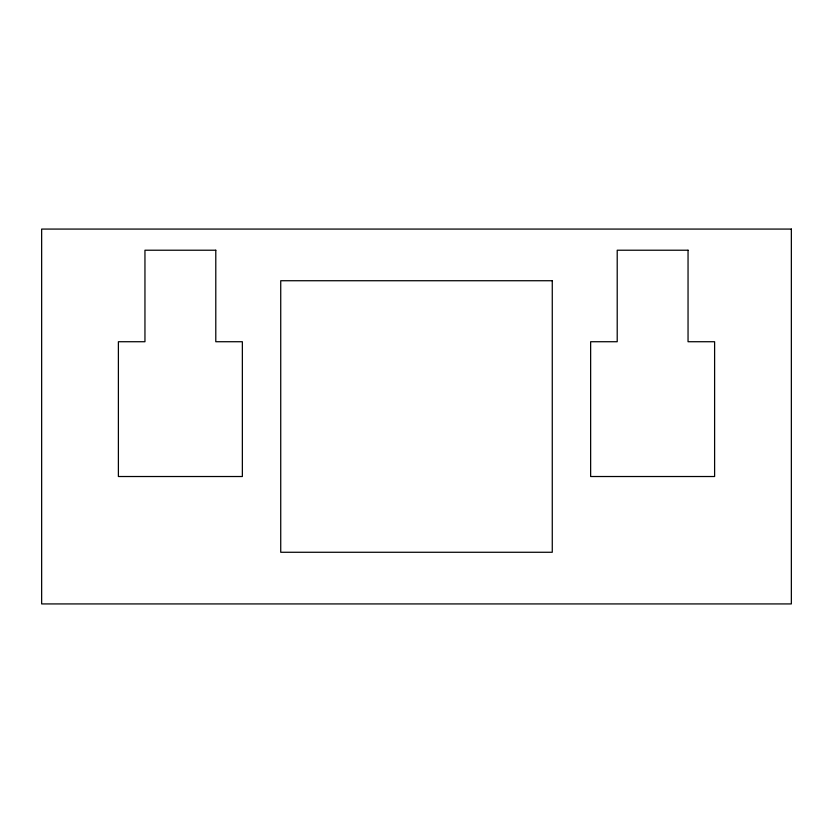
<?xml version="1.0" encoding="UTF-8"?>
<svg xmlns="http://www.w3.org/2000/svg" width="833" height="833" viewBox="0 0 833 833"><rect width="100%" height="100%" fill="white"/><g stroke="black" fill="none" stroke-linecap="round" stroke-linejoin="round"><path stroke-width="1.25" d="M791.35 229.075L41.65 229.075L41.65 603.925L791.35 603.925L791.35 229.075M215.789 250.223L144.952 250.223L144.952 341.728L118.39 341.728L118.39 476.518L242.361 476.518L242.361 341.728L215.789 341.728L215.789 250.223M688.048 250.223L617.211 250.223L617.211 341.728L590.639 341.728L590.639 476.518L714.61 476.518L714.61 341.728L688.048 341.728L688.048 250.223M552.269 280.731L280.731 280.731L280.731 552.269L552.269 552.269L552.269 280.731"/></g></svg>
